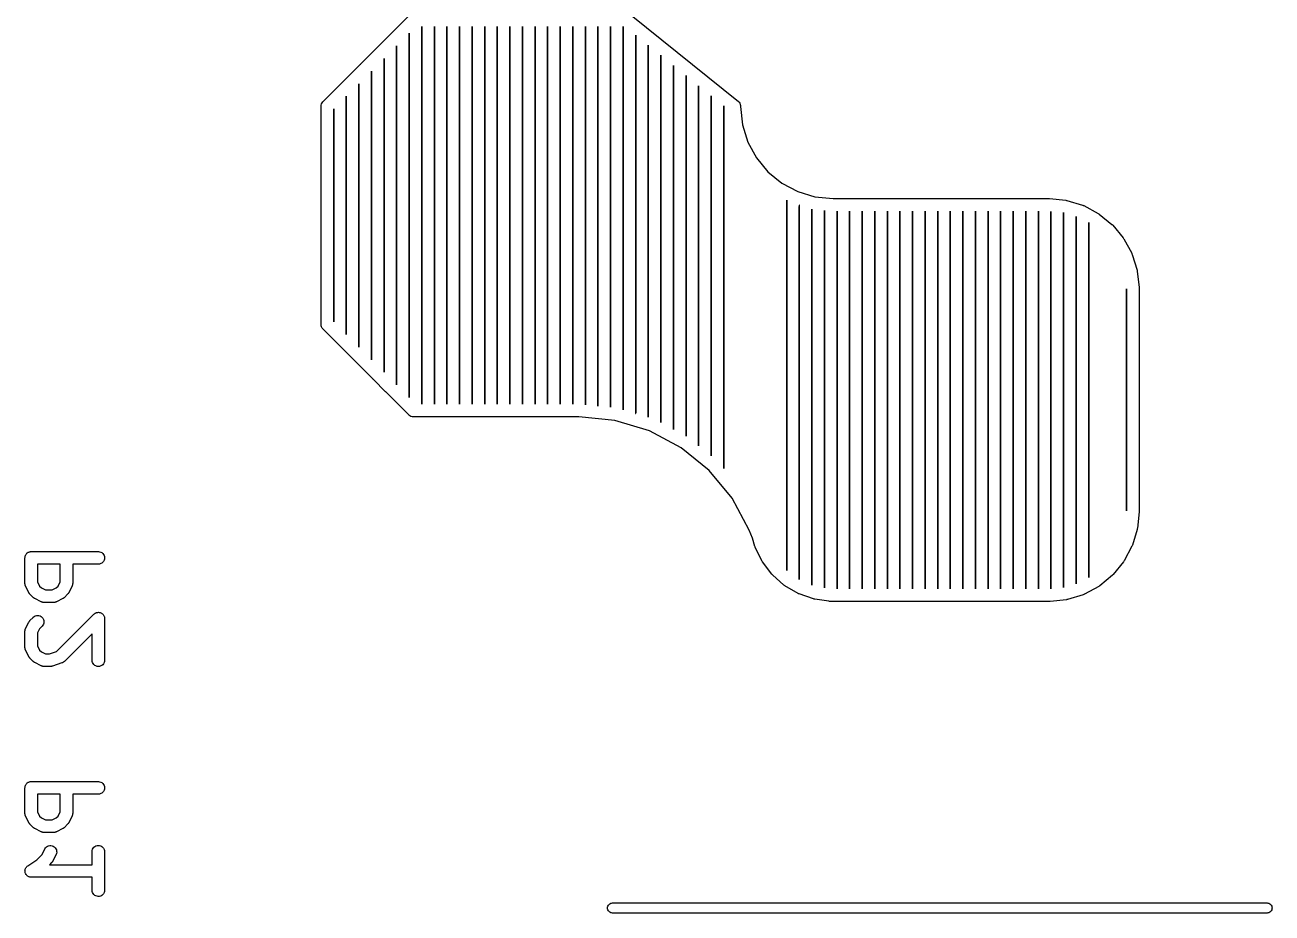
# Model space of a CAD drawing. Extents: x 3.47 to 9.57, y -5.48 to -1.47.
# Drawn here: x 4.317 to 4.902, y -3.193 to -2.777 of the extents above; entities that cross this region are included whole.
import ezdxf

# ---------------------------------------------------------------- set-up
doc = ezdxf.new("R2010")
doc.units = 0
doc.header["$MEASUREMENT"] = 0
doc.layers.add('BLACK', color=7, linetype='CONTINUOUS')

msp = doc.modelspace()

# ---------------------------------------------------------------- linework, layer by layer
at = {"layer": 'BLACK', "linetype": 'CONTINUOUS'}
for p, q in [((4.49211, -2.77734), (4.49683, -2.77262)), ((4.60127, -2.77231), (4.65157, -2.81275)), ((4.4862, -2.78324), (4.4919, -2.77754)), ((4.4919, -2.77754), (4.492, -2.77743)), ((4.492, -2.77743), (4.49211, -2.77734)), ((4.50295, -2.77756), (4.50295, -2.95472)), ((4.50295, -2.95472), (4.50295, -2.77756)), ((4.50295, -2.77756), (4.50295, -2.77756)), ((4.50886, -2.77756), (4.50886, -2.95472)), ((4.50886, -2.95472), (4.50886, -2.77756)), ((4.50886, -2.77756), (4.50886, -2.77756)), ((4.51476, -2.77756), (4.51476, -2.95472)), ((4.51476, -2.95472), (4.51476, -2.77756)), ((4.51476, -2.77756), (4.51476, -2.77756)), ((4.52067, -2.77756), (4.52067, -2.95472)), ((4.52067, -2.95472), (4.52067, -2.77756)), ((4.52067, -2.77756), (4.52067, -2.77756)), ((4.52657, -2.77756), (4.52657, -2.95472)), ((4.52657, -2.95472), (4.52657, -2.77756)), ((4.52657, -2.77756), (4.52657, -2.77756)), ((4.53248, -2.77756), (4.53248, -2.95472)), ((4.53248, -2.95472), (4.53248, -2.77756)), ((4.53248, -2.77756), (4.53248, -2.77756)), ((4.53839, -2.77756), (4.53839, -2.95472)), ((4.53839, -2.95472), (4.53839, -2.77756)), ((4.53839, -2.77756), (4.53839, -2.77756)), ((4.54429, -2.77756), (4.54429, -2.95472)), ((4.54429, -2.95472), (4.54429, -2.77756)), ((4.54429, -2.77756), (4.54429, -2.77756)), ((4.5502, -2.77756), (4.5502, -2.95472)), ((4.5502, -2.95472), (4.5502, -2.77756)), ((4.5502, -2.77756), (4.5502, -2.77756)), ((4.5561, -2.77756), (4.5561, -2.95472)), ((4.5561, -2.95472), (4.5561, -2.77756)), ((4.5561, -2.77756), (4.5561, -2.77756)), ((4.56201, -2.77756), (4.56201, -2.95472)), ((4.56201, -2.95472), (4.56201, -2.77756)), ((4.56201, -2.77756), (4.56201, -2.77756)), ((4.56791, -2.77756), (4.56791, -2.95472)), ((4.56791, -2.95472), (4.56791, -2.77756)), ((4.56791, -2.77756), (4.56791, -2.77756)), ((4.57382, -2.77756), (4.57382, -2.95472)), ((4.57382, -2.95472), (4.57382, -2.77756)), ((4.57382, -2.77756), (4.57382, -2.77756)), ((4.57972, -2.77756), (4.57972, -2.955)), ((4.57972, -2.955), (4.57972, -2.77756)), ((4.57972, -2.77756), (4.57972, -2.77756)), ((4.58563, -2.77756), (4.58563, -2.95558)), ((4.58563, -2.95558), (4.58563, -2.77756)), ((4.58563, -2.77756), (4.58563, -2.77756)), ((4.59154, -2.77756), (4.59154, -2.95616)), ((4.59154, -2.95616), (4.59154, -2.77756)), ((4.59154, -2.77756), (4.59154, -2.77756)), ((4.59744, -2.77756), (4.59744, -2.95729)), ((4.59744, -2.95729), (4.59744, -2.77756)), ((4.59744, -2.77756), (4.59744, -2.77756)), ((4.4803, -2.78915), (4.486, -2.78345)), ((4.486, -2.78345), (4.48609, -2.78334)), ((4.48609, -2.78334), (4.4862, -2.78324)), ((4.49705, -2.78075), (4.49705, -2.95093)), ((4.49705, -2.95153), (4.49705, -2.78075)), ((4.49705, -2.78075), (4.49705, -2.78075)), ((4.60335, -2.95907), (4.60335, -2.78156)), ((4.60335, -2.78156), (4.60335, -2.78156)), ((4.60335, -2.78156), (4.60335, -2.95881)), ((4.47439, -2.79505), (4.48009, -2.78935)), ((4.48009, -2.78935), (4.48019, -2.78924)), ((4.48019, -2.78924), (4.4803, -2.78915)), ((4.49114, -2.78666), (4.49114, -2.94563)), ((4.49114, -2.94563), (4.49114, -2.78666)), ((4.49114, -2.78666), (4.49114, -2.78666)), ((4.60925, -2.96085), (4.60925, -2.78631)), ((4.60925, -2.78631), (4.60925, -2.78631)), ((4.60925, -2.78631), (4.60925, -2.96077)), ((4.61517, -2.79107), (4.61516, -2.79106)), ((4.61516, -2.79106), (4.61516, -2.96335)), ((4.61516, -2.79119), (4.61517, -2.79107)), ((4.61516, -2.96335), (4.61516, -2.79119)), ((4.46849, -2.80096), (4.47419, -2.79526)), ((4.47419, -2.79526), (4.47428, -2.79515)), ((4.47428, -2.79515), (4.47439, -2.79505)), ((4.48524, -2.79256), (4.48524, -2.93972)), ((4.48524, -2.93972), (4.48524, -2.79256)), ((4.48524, -2.79256), (4.48524, -2.79256)), ((4.62106, -2.96649), (4.62106, -2.7958)), ((4.62106, -2.7958), (4.62106, -2.7958)), ((4.62106, -2.7958), (4.62106, -2.96649)), ((4.46258, -2.80686), (4.46828, -2.80116)), ((4.46828, -2.80116), (4.46837, -2.80105)), ((4.46837, -2.80105), (4.46849, -2.80096)), ((4.47933, -2.79847), (4.47933, -2.93382)), ((4.47933, -2.93382), (4.47933, -2.79847)), ((4.47933, -2.79847), (4.47933, -2.79847)), ((4.62702, -2.80059), (4.62697, -2.80055)), ((4.62697, -2.80055), (4.62697, -2.96963)), ((4.62697, -2.80104), (4.62701, -2.8006)), ((4.62697, -2.96963), (4.62697, -2.80104)), ((4.62701, -2.8006), (4.62702, -2.80059)), ((4.45668, -2.81277), (4.46238, -2.80707)), ((4.46238, -2.80707), (4.46247, -2.80696)), ((4.46247, -2.80696), (4.46258, -2.80686)), ((4.47343, -2.80437), (4.47343, -2.92731)), ((4.47343, -2.92791), (4.47343, -2.80437)), ((4.47343, -2.80437), (4.47343, -2.80437)), ((4.63287, -2.97416), (4.63287, -2.8053)), ((4.63287, -2.8053), (4.63287, -2.8053)), ((4.63287, -2.8053), (4.63287, -2.97416)), ((4.45569, -2.81496), (4.45573, -2.81464)), ((4.45571, -2.81511), (4.45569, -2.81496)), ((4.45573, -2.81464), (4.45575, -2.81438)), ((4.45575, -2.81438), (4.45592, -2.81383)), ((4.45592, -2.81383), (4.45619, -2.81331)), ((4.45619, -2.81331), (4.45656, -2.81286)), ((4.45656, -2.81286), (4.45668, -2.81277)), ((4.46752, -2.81028), (4.46752, -2.92201)), ((4.46752, -2.92201), (4.46752, -2.81028)), ((4.46752, -2.81028), (4.46752, -2.81028)), ((4.63878, -2.97898), (4.63878, -2.81005)), ((4.63878, -2.81005), (4.63878, -2.81005)), ((4.63878, -2.81005), (4.63878, -2.97849)), ((4.64469, -2.81482), (4.64469, -2.81479)), ((4.64469, -2.81479), (4.64469, -2.81479)), ((4.64469, -2.81479), (4.64469, -2.9844)), ((4.64469, -2.98486), (4.64469, -2.81482)), ((4.65157, -2.81275), (4.65188, -2.81306)), ((4.65188, -2.81306), (4.65221, -2.81354)), ((4.65221, -2.81354), (4.65244, -2.81407)), ((4.65244, -2.81407), (4.65256, -2.81464)), ((4.65256, -2.81464), (4.65256, -2.81495)), ((4.65256, -2.81495), (4.65256, -2.81495)), ((4.65256, -2.81495), (4.65256, -2.81495)), ((4.65256, -2.81495), (4.65256, -2.81514)), ((4.45571, -2.91718), (4.45571, -2.81511)), ((4.46161, -2.81618), (4.46161, -2.9161)), ((4.46161, -2.9161), (4.46161, -2.81618)), ((4.46161, -2.81618), (4.46161, -2.81618)), ((4.65256, -2.81514), (4.65346, -2.82367)), ((4.65346, -2.82367), (4.65596, -2.83174)), ((4.65596, -2.83174), (4.65997, -2.83917)), ((4.65997, -2.83917), (4.66536, -2.84568)), ((4.66536, -2.84568), (4.67191, -2.85102)), ((4.67191, -2.85102), (4.67937, -2.85499)), ((4.67937, -2.85499), (4.68746, -2.85743)), ((4.67421, -3.03274), (4.67421, -2.85893)), ((4.67421, -2.85893), (4.67421, -2.85893)), ((4.67421, -2.85893), (4.67421, -3.03274)), ((4.68023, -2.86141), (4.68012, -2.86138)), ((4.68012, -2.86138), (4.68012, -3.03694)), ((4.68012, -2.86206), (4.68016, -2.86163)), ((4.68016, -2.86163), (4.68023, -2.86141)), ((4.68746, -2.85743), (4.69601, -2.85827)), ((4.69601, -2.85827), (4.79739, -2.85827)), ((4.79739, -2.85827), (4.79753, -2.85828)), ((4.79753, -2.85828), (4.79753, -2.85828)), ((4.79753, -2.85828), (4.80518, -2.85903)), ((4.80518, -2.85903), (4.80518, -2.85903)), ((4.80518, -2.85903), (4.80518, -2.85903)), ((4.80518, -2.85903), (4.80522, -2.85904)), ((4.80522, -2.85904), (4.80548, -2.85909)), ((4.80548, -2.85909), (4.80574, -2.85914)), ((4.80574, -2.85914), (4.8131, -2.86136)), ((4.8131, -2.86136), (4.8131, -2.86136)), ((4.8131, -2.86136), (4.8131, -2.86136)), ((4.8131, -2.86136), (4.81314, -2.86138)), ((4.81314, -2.86138), (4.81339, -2.86148)), ((4.81339, -2.86148), (4.81363, -2.86158)), ((4.81363, -2.86158), (4.82042, -2.86519)), ((4.68012, -3.03694), (4.68012, -2.86206)), ((4.68602, -2.86317), (4.68602, -2.86316)), ((4.68602, -2.86316), (4.68602, -3.03951)), ((4.68602, -3.03951), (4.68602, -2.86317)), ((4.69193, -3.04085), (4.69193, -2.8638)), ((4.69193, -2.8638), (4.69193, -2.8638)), ((4.69193, -2.8638), (4.69193, -3.04085)), ((4.69783, -2.86417), (4.69783, -3.04134)), ((4.69783, -3.04134), (4.69783, -2.86417)), ((4.69783, -2.86417), (4.69783, -2.86417)), ((4.70374, -2.86417), (4.70374, -3.04134)), ((4.70374, -3.04134), (4.70374, -2.86417)), ((4.70374, -2.86417), (4.70374, -2.86417)), ((4.70965, -2.86417), (4.70965, -3.04134)), ((4.70965, -3.04134), (4.70965, -2.86417)), ((4.70965, -2.86417), (4.70965, -2.86417)), ((4.71555, -2.86417), (4.71555, -3.04134)), ((4.71555, -3.04134), (4.71555, -2.86417)), ((4.71555, -2.86417), (4.71555, -2.86417)), ((4.72146, -2.86417), (4.72146, -3.04134)), ((4.72146, -3.04134), (4.72146, -2.86417)), ((4.72146, -2.86417), (4.72146, -2.86417)), ((4.72736, -2.86417), (4.72736, -3.04134)), ((4.72736, -3.04134), (4.72736, -2.86417)), ((4.72736, -2.86417), (4.72736, -2.86417)), ((4.73327, -2.86417), (4.73327, -3.04134)), ((4.73327, -3.04134), (4.73327, -2.86417)), ((4.73327, -2.86417), (4.73327, -2.86417)), ((4.73917, -2.86417), (4.73917, -3.04134)), ((4.73917, -3.04134), (4.73917, -2.86417)), ((4.73917, -2.86417), (4.73917, -2.86417)), ((4.74508, -2.86417), (4.74508, -3.04134)), ((4.74508, -3.04134), (4.74508, -2.86417)), ((4.74508, -2.86417), (4.74508, -2.86417)), ((4.75098, -2.86417), (4.75098, -3.04134)), ((4.75098, -3.04134), (4.75098, -2.86417)), ((4.75098, -2.86417), (4.75098, -2.86417)), ((4.75689, -2.86417), (4.75689, -3.04134)), ((4.75689, -3.04134), (4.75689, -2.86417)), ((4.75689, -2.86417), (4.75689, -2.86417)), ((4.7628, -2.86417), (4.7628, -3.04134)), ((4.7628, -3.04134), (4.7628, -2.86417)), ((4.7628, -2.86417), (4.7628, -2.86417)), ((4.7687, -2.86417), (4.7687, -3.04134)), ((4.7687, -3.04134), (4.7687, -2.86417)), ((4.7687, -2.86417), (4.7687, -2.86417)), ((4.77461, -2.86417), (4.77461, -3.04134)), ((4.77461, -3.04134), (4.77461, -2.86417)), ((4.77461, -2.86417), (4.77461, -2.86417)), ((4.78051, -2.86417), (4.78051, -3.04134)), ((4.78051, -3.04134), (4.78051, -2.86417)), ((4.78051, -2.86417), (4.78051, -2.86417)), ((4.78642, -2.86417), (4.78642, -3.04134)), ((4.78642, -3.04134), (4.78642, -2.86417)), ((4.78642, -2.86417), (4.78642, -2.86417)), ((4.79232, -2.86417), (4.79232, -3.04134)), ((4.79232, -3.04134), (4.79232, -2.86417)), ((4.79232, -2.86417), (4.79232, -2.86417)), ((4.79823, -3.04125), (4.79823, -2.86428)), ((4.79823, -2.86428), (4.79823, -2.86428)), ((4.79823, -2.86428), (4.79823, -3.04125)), ((4.80413, -3.04063), (4.80413, -2.86486)), ((4.80413, -2.86486), (4.80413, -2.86486)), ((4.80413, -2.86486), (4.80413, -3.04063)), ((4.81004, -3.03889), (4.81004, -2.86661)), ((4.81004, -2.86661), (4.81004, -2.86661)), ((4.81004, -2.86661), (4.81004, -3.03889)), ((4.82042, -2.86519), (4.82042, -2.86519)), ((4.82042, -2.86519), (4.82045, -2.86521)), ((4.82045, -2.86521), (4.82067, -2.86536)), ((4.82067, -2.86536), (4.8209, -2.86551)), ((4.8209, -2.86551), (4.82685, -2.87037)), ((4.81599, -2.86952), (4.81594, -2.8695)), ((4.81594, -2.8695), (4.81594, -3.036)), ((4.81594, -2.86993), (4.81599, -2.86952)), ((4.81594, -3.03558), (4.81594, -2.86993)), ((4.82685, -2.87037), (4.82688, -2.87039)), ((4.82688, -2.87039), (4.82707, -2.87058)), ((4.82707, -2.87058), (4.82726, -2.87077)), ((4.82726, -2.87077), (4.83216, -2.87669)), ((4.83216, -2.87669), (4.83216, -2.87669)), ((4.83216, -2.87669), (4.83216, -2.87669)), ((4.83216, -2.87669), (4.83218, -2.87672)), ((4.83218, -2.87672), (4.83233, -2.87695)), ((4.83233, -2.87695), (4.83248, -2.87717)), ((4.83248, -2.87717), (4.83614, -2.88393)), ((4.83614, -2.88393), (4.83615, -2.88397)), ((4.83615, -2.88397), (4.83625, -2.88421)), ((4.83625, -2.88421), (4.83636, -2.88446)), ((4.83636, -2.88446), (4.83863, -2.8918)), ((4.83863, -2.8918), (4.83864, -2.89184)), ((4.83864, -2.89184), (4.83869, -2.8921)), ((4.83869, -2.8921), (4.83875, -2.89237)), ((4.83875, -2.89237), (4.83955, -2.90001)), ((4.83366, -3.00478), (4.83366, -2.9006)), ((4.83366, -2.9006), (4.83366, -3.00478)), ((4.83955, -2.90001), (4.83955, -2.90005)), ((4.83955, -2.90005), (4.83955, -2.90018)), ((4.83955, -2.90018), (4.83957, -2.90031)), ((4.83957, -2.90031), (4.83957, -2.90044)), ((4.83957, -2.90044), (4.83957, -2.90045)), ((4.83957, -2.90045), (4.83957, -3.00507)), ((4.45569, -2.91732), (4.45571, -2.91718)), ((4.45575, -2.9179), (4.45569, -2.91732)), ((4.45592, -2.91846), (4.45575, -2.9179)), ((4.45604, -2.91868), (4.45592, -2.91846)), ((4.45619, -2.91897), (4.45604, -2.91868)), ((4.45656, -2.91942), (4.45619, -2.91897)), ((4.45668, -2.91951), (4.45656, -2.91942)), ((4.46238, -2.92521), (4.45668, -2.91951)), ((4.46247, -2.92533), (4.46238, -2.92521)), ((4.46258, -2.92542), (4.46247, -2.92533)), ((4.47419, -2.93702), (4.46258, -2.92542)), ((4.47338, -2.92774), (4.47335, -2.92784)), ((4.47335, -2.92784), (4.47343, -2.92791)), ((4.47343, -2.92731), (4.47338, -2.92774)), ((4.47428, -2.93714), (4.47419, -2.93702)), ((4.47439, -2.93723), (4.47428, -2.93714)), ((4.48009, -2.94293), (4.47439, -2.93723)), ((4.48019, -2.94304), (4.48009, -2.94293)), ((4.4803, -2.94314), (4.48019, -2.94304)), ((4.486, -2.94884), (4.4803, -2.94314)), ((4.48609, -2.94895), (4.486, -2.94884)), ((4.4862, -2.94904), (4.48609, -2.94895)), ((4.49683, -2.95966), (4.4862, -2.94904)), ((4.497, -2.95137), (4.49698, -2.95146)), ((4.49698, -2.95146), (4.49705, -2.95153)), ((4.49705, -2.95093), (4.497, -2.95137)), ((4.49692, -2.95978), (4.49683, -2.95966)), ((4.49703, -2.95987), (4.49692, -2.95978)), ((4.49737, -2.96014), (4.49703, -2.95987)), ((4.49788, -2.96042), (4.49737, -2.96014)), ((4.49844, -2.96059), (4.49788, -2.96042)), ((4.49887, -2.96063), (4.49844, -2.96059)), ((4.49902, -2.96064), (4.49887, -2.96063)), ((4.49887, -2.96063), (4.49887, -2.96063)), ((4.49916, -2.96063), (4.49902, -2.96064)), ((4.57663, -2.96063), (4.49916, -2.96063)), ((4.59359, -2.96229), (4.57663, -2.96063)), ((4.60335, -2.95881), (4.60332, -2.95906)), ((4.60332, -2.95906), (4.60335, -2.95907)), ((4.60925, -2.96077), (4.60924, -2.96085)), ((4.60924, -2.96085), (4.60925, -2.96085)), ((4.60977, -2.96718), (4.59359, -2.96229)), ((4.6247, -2.97511), (4.60977, -2.96718)), ((4.63779, -2.9858), (4.6247, -2.97511)), ((4.63878, -2.97849), (4.63874, -2.97893)), ((4.63874, -2.97893), (4.63873, -2.97894)), ((4.63873, -2.97894), (4.63878, -2.97898)), ((4.64469, -2.9844), (4.64464, -2.98481)), ((4.64857, -2.99882), (4.63779, -2.9858)), ((4.64464, -2.98481), (4.64469, -2.98486)), ((4.65666, -3.01378), (4.64857, -2.99882)), ((4.83366, -3.00478), (4.83366, -3.00478)), ((4.83955, -3.00521), (4.8388, -3.01286)), ((4.83957, -3.00507), (4.83955, -3.00521)), ((4.83955, -3.00521), (4.83955, -3.00521)), ((4.65815, -3.01759), (4.65666, -3.01378)), ((4.83869, -3.01342), (4.83647, -3.02078)), ((4.83874, -3.01316), (4.83869, -3.01342)), ((4.8388, -3.0129), (4.83874, -3.01316)), ((4.8388, -3.01286), (4.8388, -3.01286)), ((4.8388, -3.01286), (4.8388, -3.01286)), ((4.8388, -3.01286), (4.8388, -3.0129)), ((4.65932, -3.02136), (4.65815, -3.01759)), ((4.31688, -3.02588), (4.31696, -3.02561)), ((4.31696, -3.0256), (4.31697, -3.02559)), ((4.31696, -3.02561), (4.31696, -3.0256)), ((4.31697, -3.02559), (4.3171, -3.02535)), ((4.3171, -3.02535), (4.31723, -3.0251)), ((4.31723, -3.0251), (4.31724, -3.02509)), ((4.31724, -3.02508), (4.31742, -3.02487)), ((4.31724, -3.02509), (4.31724, -3.02508)), ((4.31742, -3.02487), (4.3176, -3.02466)), ((4.3176, -3.02466), (4.31761, -3.02465)), ((4.31761, -3.02465), (4.31762, -3.02464)), ((4.31762, -3.02464), (4.31783, -3.02447)), ((4.31783, -3.02447), (4.31805, -3.02429)), ((4.31805, -3.02429), (4.31806, -3.02429)), ((4.31806, -3.02428), (4.31831, -3.02415)), ((4.31806, -3.02429), (4.31806, -3.02428)), ((4.31831, -3.02415), (4.31856, -3.02402)), ((4.31856, -3.02402), (4.31857, -3.02402)), ((4.31857, -3.02402), (4.31858, -3.02402)), ((4.31858, -3.02402), (4.31884, -3.02394)), ((4.31884, -3.02394), (4.31911, -3.02386)), ((4.31911, -3.02386), (4.31912, -3.02386)), ((4.31912, -3.02386), (4.31913, -3.02385)), ((4.31913, -3.02385), (4.3194, -3.02383)), ((4.3194, -3.02383), (4.31968, -3.0238)), ((4.31968, -3.0238), (4.35118, -3.0238)), ((4.35118, -3.0238), (4.35122, -3.0238)), ((4.35122, -3.0238), (4.35179, -3.02386)), ((4.35179, -3.02386), (4.35234, -3.02404)), ((4.35234, -3.02404), (4.35285, -3.02432)), ((4.35285, -3.02432), (4.35329, -3.02469)), ((4.35329, -3.02469), (4.35365, -3.02514)), ((4.35365, -3.02514), (4.35392, -3.02565)), ((4.35392, -3.02565), (4.35408, -3.0262)), ((4.6594, -3.02155), (4.65932, -3.02136)), ((4.65947, -3.02174), (4.6594, -3.02155)), ((4.65948, -3.02178), (4.65947, -3.02174)), ((4.66261, -3.02819), (4.65948, -3.02178)), ((4.83625, -3.02131), (4.83264, -3.02809)), ((4.83635, -3.02106), (4.83625, -3.02131)), ((4.83646, -3.02082), (4.83635, -3.02106)), ((4.83647, -3.02078), (4.83646, -3.02082)), ((4.83647, -3.02078), (4.83647, -3.02078)), ((4.83647, -3.02078), (4.83647, -3.02078)), ((4.31673, -3.02671), (4.31676, -3.02643)), ((4.31673, -3.02673), (4.31673, -3.02671)), ((4.31673, -3.02675), (4.31673, -3.02673)), ((4.31673, -3.02673), (4.31673, -3.02673)), ((4.31673, -3.02673), (4.31673, -3.02673)), ((4.31673, -3.03875), (4.31673, -3.02675)), ((4.31676, -3.02643), (4.31679, -3.02616)), ((4.31679, -3.02614), (4.31688, -3.02588)), ((4.31679, -3.02615), (4.31679, -3.02614)), ((4.31679, -3.02616), (4.31679, -3.02615)), ((4.32263, -3.02971), (4.32263, -3.03805)), ((4.33323, -3.02971), (4.32263, -3.02971)), ((4.33323, -3.03805), (4.33323, -3.02971)), ((4.35118, -3.02971), (4.33913, -3.02971)), ((4.33913, -3.02971), (4.33913, -3.03875)), ((4.35175, -3.02965), (4.35118, -3.02971)), ((4.3523, -3.02948), (4.35175, -3.02965)), ((4.35281, -3.02921), (4.3523, -3.02948)), ((4.35326, -3.02885), (4.35281, -3.02921)), ((4.35363, -3.0284), (4.35326, -3.02885)), ((4.3539, -3.0279), (4.35363, -3.0284)), ((4.35407, -3.02735), (4.3539, -3.0279)), ((4.35413, -3.02677), (4.35407, -3.02735)), ((4.35408, -3.0262), (4.35413, -3.02677)), ((4.66275, -3.02841), (4.66261, -3.02819)), ((4.66289, -3.02864), (4.66275, -3.02841)), ((4.66291, -3.02868), (4.66289, -3.02864)), ((4.66722, -3.03435), (4.66291, -3.02868)), ((4.66291, -3.02868), (4.66291, -3.02868)), ((4.66291, -3.02868), (4.66291, -3.02868)), ((4.83232, -3.02857), (4.82747, -3.03453)), ((4.83247, -3.02835), (4.83232, -3.02857)), ((4.83262, -3.02813), (4.83247, -3.02835)), ((4.83264, -3.02809), (4.83262, -3.02813)), ((4.83264, -3.02809), (4.83264, -3.02809)), ((4.83264, -3.02809), (4.83264, -3.02809)), ((4.6674, -3.03455), (4.66722, -3.03435)), ((4.66758, -3.03475), (4.6674, -3.03455)), ((4.66761, -3.03478), (4.66758, -3.03475)), ((4.67294, -3.03951), (4.66761, -3.03478)), ((4.66761, -3.03478), (4.66761, -3.03478)), ((4.66761, -3.03478), (4.66761, -3.03478)), ((4.81598, -3.03597), (4.81594, -3.03558)), ((4.81594, -3.036), (4.81598, -3.03597)), ((4.82706, -3.03494), (4.82114, -3.03984)), ((4.82725, -3.03475), (4.82706, -3.03494)), ((4.82744, -3.03456), (4.82725, -3.03475)), ((4.82747, -3.03453), (4.82744, -3.03456)), ((4.31674, -3.03884), (4.31673, -3.03875)), ((4.31673, -3.03892), (4.31674, -3.03884)), ((4.31677, -3.03912), (4.31673, -3.03892)), ((4.31678, -3.03932), (4.31677, -3.03912)), ((4.31681, -3.03941), (4.31678, -3.03932)), ((4.31682, -3.03949), (4.31681, -3.03941)), ((4.31689, -3.03968), (4.31682, -3.03949)), ((4.31695, -3.03988), (4.31689, -3.03968)), ((4.31699, -3.03995), (4.31695, -3.03988)), ((4.31702, -3.04003), (4.31699, -3.03995)), ((4.31704, -3.04007), (4.31702, -3.04003)), ((4.31854, -3.04307), (4.31704, -3.04007)), ((4.31863, -3.04321), (4.31854, -3.04307)), ((4.3187, -3.04336), (4.31863, -3.04321)), ((4.32263, -3.03805), (4.32361, -3.04)), ((4.32361, -3.04), (4.32443, -3.04082)), ((4.32443, -3.04082), (4.32638, -3.0418)), ((4.32638, -3.0418), (4.32948, -3.0418)), ((4.32948, -3.0418), (4.33143, -3.04082)), ((4.33143, -3.04082), (4.33225, -3.04)), ((4.33225, -3.04), (4.33323, -3.03805)), ((4.33721, -3.04325), (4.33713, -3.04339)), ((4.3373, -3.04311), (4.33721, -3.04325)), ((4.33732, -3.04307), (4.3373, -3.04311)), ((4.33882, -3.04007), (4.33732, -3.04307)), ((4.33885, -3.03999), (4.33882, -3.04007)), ((4.33889, -3.03991), (4.33885, -3.03999)), ((4.33895, -3.03972), (4.33889, -3.03991)), ((4.33903, -3.03953), (4.33895, -3.03972)), ((4.33904, -3.03945), (4.33903, -3.03953)), ((4.33907, -3.03937), (4.33904, -3.03945)), ((4.33909, -3.03916), (4.33907, -3.03937)), ((4.33912, -3.03897), (4.33909, -3.03916)), ((4.33913, -3.03879), (4.33912, -3.03888)), ((4.33912, -3.03888), (4.33912, -3.03897)), ((4.33913, -3.03875), (4.33913, -3.03879)), ((4.67316, -3.03967), (4.67294, -3.03951)), ((4.67337, -3.03983), (4.67316, -3.03967)), ((4.67341, -3.03985), (4.67337, -3.03983)), ((4.67956, -3.04346), (4.67341, -3.03985)), ((4.67341, -3.03985), (4.67341, -3.03985)), ((4.67341, -3.03985), (4.67341, -3.03985)), ((4.82066, -3.04016), (4.81391, -3.04381)), ((4.82089, -3.04001), (4.82066, -3.04016)), ((4.82111, -3.03986), (4.82089, -3.04001)), ((4.82114, -3.03984), (4.82111, -3.03986)), ((4.82114, -3.03984), (4.82114, -3.03984)), ((4.82114, -3.03984), (4.82114, -3.03984)), ((4.31878, -3.04346), (4.3187, -3.04336)), ((4.31885, -3.04356), (4.31878, -3.04346)), ((4.31896, -3.04368), (4.31885, -3.04356)), ((4.31906, -3.04381), (4.31896, -3.04368)), ((4.31909, -3.04384), (4.31906, -3.04381)), ((4.32059, -3.04534), (4.31909, -3.04384)), ((4.32072, -3.04544), (4.32059, -3.04534)), ((4.32084, -3.04556), (4.32072, -3.04544)), ((4.32094, -3.04563), (4.32084, -3.04556)), ((4.32104, -3.0457), (4.32094, -3.04563)), ((4.32118, -3.04578), (4.32104, -3.0457)), ((4.32132, -3.04587), (4.32118, -3.04578)), ((4.32136, -3.04589), (4.32132, -3.04587)), ((4.32436, -3.04739), (4.32136, -3.04589)), ((4.32444, -3.04742), (4.32436, -3.04739)), ((4.32452, -3.04746), (4.32444, -3.04742)), ((4.32471, -3.04753), (4.32452, -3.04746)), ((4.3249, -3.0476), (4.32471, -3.04753)), ((4.32498, -3.04761), (4.3249, -3.0476)), ((4.32507, -3.04764), (4.32498, -3.04761)), ((4.32527, -3.04766), (4.32507, -3.04764)), ((4.32547, -3.0477), (4.32527, -3.04766)), ((4.32555, -3.04769), (4.32547, -3.0477)), ((4.32564, -3.0477), (4.32555, -3.04769)), ((4.32568, -3.0477), (4.32564, -3.0477)), ((4.33018, -3.0477), (4.32568, -3.0477)), ((4.33027, -3.04769), (4.33018, -3.0477)), ((4.33035, -3.0477), (4.33027, -3.04769)), ((4.33055, -3.04767), (4.33035, -3.0477)), ((4.33075, -3.04765), (4.33055, -3.04767)), ((4.33084, -3.04762), (4.33075, -3.04765)), ((4.33092, -3.04761), (4.33084, -3.04762)), ((4.33111, -3.04754), (4.33092, -3.04761)), ((4.33131, -3.04748), (4.33111, -3.04754)), ((4.33138, -3.04744), (4.33131, -3.04748)), ((4.33146, -3.04741), (4.33138, -3.04744)), ((4.3315, -3.04739), (4.33146, -3.04741)), ((4.3345, -3.04589), (4.3315, -3.04739)), ((4.33464, -3.0458), (4.3345, -3.04589)), ((4.33479, -3.04573), (4.33464, -3.0458)), ((4.33488, -3.04565), (4.33479, -3.04573)), ((4.33499, -3.04559), (4.33488, -3.04565)), ((4.33511, -3.04547), (4.33499, -3.04559)), ((4.33524, -3.04537), (4.33511, -3.04547)), ((4.33527, -3.04534), (4.33524, -3.04537)), ((4.33677, -3.04384), (4.33527, -3.04534)), ((4.33687, -3.04371), (4.33677, -3.04384)), ((4.33699, -3.04359), (4.33687, -3.04371)), ((4.33706, -3.04349), (4.33699, -3.04359)), ((4.33713, -3.04339), (4.33706, -3.04349)), ((4.6798, -3.04357), (4.67956, -3.04346)), ((4.68004, -3.04368), (4.6798, -3.04357)), ((4.68008, -3.0437), (4.68004, -3.04368)), ((4.68681, -3.04604), (4.68008, -3.0437)), ((4.68707, -3.0461), (4.68681, -3.04604)), ((4.68733, -3.04617), (4.68707, -3.0461)), ((4.68737, -3.04618), (4.68733, -3.04617)), ((4.69399, -3.04711), (4.68737, -3.04618)), ((4.6943, -3.0472), (4.69399, -3.04711)), ((4.69474, -3.04724), (4.6943, -3.0472)), ((4.79739, -3.04724), (4.69474, -3.04724)), ((4.79753, -3.04724), (4.79739, -3.04724)), ((4.79739, -3.04724), (4.79739, -3.04724)), ((4.79766, -3.04723), (4.79753, -3.04724)), ((4.79779, -3.04723), (4.79766, -3.04723)), ((4.79783, -3.04723), (4.79779, -3.04723)), ((4.80547, -3.04642), (4.79783, -3.04723)), ((4.80573, -3.04637), (4.80547, -3.04642)), ((4.80599, -3.04632), (4.80573, -3.04637)), ((4.80603, -3.04631), (4.80599, -3.04632)), ((4.81337, -3.04404), (4.80603, -3.04631)), ((4.80603, -3.04631), (4.80603, -3.04631)), ((4.81362, -3.04393), (4.81337, -3.04404)), ((4.81387, -3.04383), (4.81362, -3.04393)), ((4.81391, -3.04381), (4.81387, -3.04383)), ((4.31909, -3.05616), (4.32059, -3.05466)), ((4.32059, -3.05466), (4.32062, -3.05463)), ((4.32062, -3.05463), (4.32107, -3.05427)), ((4.32107, -3.05427), (4.32158, -3.05401)), ((4.32158, -3.05401), (4.32214, -3.05385)), ((4.32214, -3.05385), (4.32271, -3.0538)), ((4.32271, -3.0538), (4.32328, -3.05386)), ((4.32328, -3.05386), (4.32383, -3.05403)), ((4.32383, -3.05403), (4.32434, -3.05431)), ((4.32434, -3.05431), (4.32478, -3.05468)), ((4.32478, -3.05468), (4.32515, -3.05512)), ((4.33158, -3.07067), (4.34909, -3.05316)), ((4.34909, -3.05316), (4.34911, -3.05314)), ((4.34911, -3.05314), (4.34912, -3.05313)), ((4.34911, -3.05314), (4.34911, -3.05314)), ((4.34911, -3.05314), (4.34911, -3.05314)), ((4.34912, -3.05313), (4.34935, -3.05295)), ((4.34935, -3.05295), (4.34956, -3.05278)), ((4.34956, -3.05278), (4.34957, -3.05278)), ((4.34957, -3.05277), (4.34982, -3.05264)), ((4.34957, -3.05278), (4.34957, -3.05277)), ((4.34982, -3.05264), (4.35007, -3.05251)), ((4.35007, -3.05251), (4.35008, -3.05251)), ((4.35008, -3.05251), (4.35036, -3.05243)), ((4.35008, -3.05251), (4.35008, -3.05251)), ((4.35036, -3.05243), (4.35062, -3.05235)), ((4.35062, -3.05235), (4.35063, -3.05235)), ((4.35063, -3.05235), (4.35092, -3.05232)), ((4.35063, -3.05235), (4.35063, -3.05235)), ((4.35092, -3.05232), (4.3512, -3.0523)), ((4.3512, -3.0523), (4.35121, -3.0523)), ((4.3512, -3.0523), (4.3512, -3.0523)), ((4.35121, -3.0523), (4.35149, -3.05233)), ((4.35149, -3.05233), (4.35177, -3.05236)), ((4.35177, -3.05236), (4.35178, -3.05236)), ((4.35178, -3.05236), (4.35178, -3.05236)), ((4.35178, -3.05236), (4.35205, -3.05244)), ((4.35205, -3.05244), (4.35232, -3.05253)), ((4.35232, -3.05253), (4.35233, -3.05253)), ((4.35233, -3.05253), (4.35233, -3.05253)), ((4.35233, -3.05253), (4.35258, -3.05267)), ((4.35258, -3.05267), (4.35283, -3.0528)), ((4.35283, -3.0528), (4.35283, -3.0528)), ((4.35283, -3.0528), (4.35284, -3.05281)), ((4.35284, -3.05281), (4.35305, -3.05299)), ((4.35305, -3.05299), (4.35327, -3.05317)), ((4.35327, -3.05317), (4.35328, -3.05317)), ((4.35328, -3.05317), (4.35328, -3.05318)), ((4.35328, -3.05318), (4.35346, -3.0534)), ((4.35346, -3.0534), (4.35364, -3.05362)), ((4.35364, -3.05362), (4.35364, -3.05362)), ((4.35364, -3.05362), (4.35364, -3.05362)), ((4.35364, -3.05362), (4.35378, -3.05388)), ((4.35378, -3.05388), (4.35391, -3.05412)), ((4.35391, -3.05412), (4.35391, -3.05413)), ((4.35391, -3.05413), (4.35391, -3.05413)), ((4.35391, -3.05413), (4.35399, -3.05441)), ((4.35399, -3.05441), (4.35407, -3.05468)), ((4.35407, -3.05468), (4.35407, -3.05468)), ((4.35407, -3.05468), (4.35408, -3.05469)), ((4.35408, -3.05469), (4.3541, -3.05497)), ((4.3541, -3.05497), (4.35413, -3.05525)), ((4.31674, -3.06103), (4.31677, -3.06083)), ((4.31677, -3.06083), (4.31679, -3.06063)), ((4.31679, -3.06063), (4.31682, -3.06055)), ((4.31682, -3.06055), (4.31683, -3.06047)), ((4.31683, -3.06047), (4.31691, -3.06028)), ((4.31691, -3.06028), (4.31697, -3.06009)), ((4.31697, -3.06009), (4.31701, -3.06001)), ((4.31701, -3.06001), (4.31704, -3.05993)), ((4.31704, -3.05993), (4.31854, -3.05693)), ((4.31854, -3.05693), (4.31856, -3.05689)), ((4.31856, -3.05689), (4.31865, -3.05675)), ((4.31865, -3.05675), (4.31873, -3.05661)), ((4.31873, -3.05661), (4.31881, -3.05651)), ((4.31881, -3.05651), (4.31887, -3.05641)), ((4.31887, -3.05641), (4.31899, -3.05629)), ((4.31899, -3.05629), (4.31909, -3.05616)), ((4.32361, -3.06), (4.32263, -3.06195)), ((4.32477, -3.05884), (4.32361, -3.06)), ((4.32513, -3.05839), (4.32477, -3.05884)), ((4.32541, -3.05788), (4.32513, -3.05839)), ((4.32515, -3.05512), (4.32541, -3.05563)), ((4.32541, -3.05563), (4.32558, -3.05619)), ((4.32558, -3.05733), (4.32541, -3.05788)), ((4.32558, -3.05619), (4.32563, -3.05676)), ((4.32563, -3.05676), (4.32558, -3.05733)), ((4.35413, -3.05525), (4.35413, -3.07475)), ((4.31673, -3.06121), (4.31674, -3.06112)), ((4.31673, -3.06125), (4.31673, -3.06121)), ((4.31673, -3.06875), (4.31673, -3.06125)), ((4.31674, -3.06112), (4.31674, -3.06103)), ((4.32263, -3.06195), (4.32263, -3.06805)), ((4.34822, -3.06238), (4.33527, -3.07533)), ((4.34822, -3.07475), (4.34822, -3.06238)), ((4.31674, -3.06883), (4.31673, -3.06875)), ((4.31673, -3.06892), (4.31674, -3.06883)), ((4.31677, -3.06912), (4.31673, -3.06892)), ((4.31678, -3.06932), (4.31677, -3.06912)), ((4.31681, -3.0694), (4.31678, -3.06932)), ((4.31682, -3.06949), (4.31681, -3.0694)), ((4.31689, -3.06968), (4.31682, -3.06949)), ((4.31695, -3.06987), (4.31689, -3.06968)), ((4.31699, -3.06995), (4.31695, -3.06987)), ((4.31702, -3.07003), (4.31699, -3.06995)), ((4.31704, -3.07007), (4.31702, -3.07003)), ((4.31854, -3.07307), (4.31704, -3.07007)), ((4.32263, -3.06805), (4.32361, -3.07)), ((4.32361, -3.07), (4.32443, -3.07082)), ((4.32443, -3.07082), (4.32638, -3.07179)), ((4.32638, -3.07179), (4.3282, -3.07179)), ((4.3282, -3.07179), (4.33158, -3.07067)), ((4.31863, -3.07321), (4.31854, -3.07307)), ((4.3187, -3.07336), (4.31863, -3.07321)), ((4.31878, -3.07345), (4.3187, -3.07336)), ((4.31885, -3.07356), (4.31878, -3.07345)), ((4.31896, -3.07368), (4.31885, -3.07356)), ((4.31906, -3.07381), (4.31896, -3.07368)), ((4.31909, -3.07384), (4.31906, -3.07381)), ((4.32059, -3.07533), (4.31909, -3.07384)), ((4.32072, -3.07544), (4.32059, -3.07533)), ((4.32084, -3.07556), (4.32072, -3.07544)), ((4.32094, -3.07562), (4.32084, -3.07556)), ((4.32104, -3.0757), (4.32094, -3.07562)), ((4.32118, -3.07578), (4.32104, -3.0757)), ((4.32132, -3.07587), (4.32118, -3.07578)), ((4.32136, -3.07589), (4.32132, -3.07587)), ((4.32436, -3.07739), (4.32136, -3.07589)), ((4.32444, -3.07742), (4.32436, -3.07739)), ((4.32452, -3.07746), (4.32444, -3.07742)), ((4.32471, -3.07752), (4.32452, -3.07746)), ((4.3249, -3.07759), (4.32471, -3.07752)), ((4.32498, -3.07761), (4.3249, -3.07759)), ((4.32507, -3.07764), (4.32498, -3.07761)), ((4.32527, -3.07766), (4.32507, -3.07764)), ((4.32547, -3.07769), (4.32527, -3.07766)), ((4.32555, -3.07769), (4.32547, -3.07769)), ((4.32564, -3.0777), (4.32555, -3.07769)), ((4.32568, -3.0777), (4.32564, -3.0777)), ((4.32868, -3.0777), (4.32568, -3.0777)), ((4.32885, -3.07768), (4.32868, -3.0777)), ((4.32901, -3.07768), (4.32885, -3.07768)), ((4.32913, -3.07766), (4.32901, -3.07768)), ((4.32925, -3.07764), (4.32913, -3.07766)), ((4.32941, -3.0776), (4.32925, -3.07764)), ((4.32957, -3.07756), (4.32941, -3.0776)), ((4.32961, -3.07755), (4.32957, -3.07756)), ((4.33411, -3.07605), (4.32961, -3.07755)), ((4.33419, -3.07601), (4.33411, -3.07605)), ((4.33428, -3.07599), (4.33419, -3.07601)), ((4.33446, -3.0759), (4.33428, -3.07599)), ((4.33464, -3.07581), (4.33446, -3.0759)), ((4.33471, -3.07576), (4.33464, -3.07581)), ((4.33479, -3.07572), (4.33471, -3.07576)), ((4.33495, -3.0756), (4.33479, -3.07572)), ((4.33511, -3.07548), (4.33495, -3.0756)), ((4.33517, -3.07542), (4.33511, -3.07548)), ((4.33524, -3.07536), (4.33517, -3.07542)), ((4.33527, -3.07533), (4.33524, -3.07536)), ((4.34828, -3.07532), (4.34822, -3.07475)), ((4.34845, -3.07587), (4.34828, -3.07532)), ((4.34872, -3.07638), (4.34845, -3.07587)), ((4.34908, -3.07683), (4.34872, -3.07638)), ((4.34953, -3.07719), (4.34908, -3.07683)), ((4.35003, -3.07747), (4.34953, -3.07719)), ((4.35058, -3.07764), (4.35003, -3.07747)), ((4.35116, -3.0777), (4.35058, -3.07764)), ((4.35173, -3.07765), (4.35116, -3.0777)), ((4.35228, -3.07748), (4.35173, -3.07765)), ((4.35279, -3.07722), (4.35228, -3.07748)), ((4.35324, -3.07686), (4.35279, -3.07722)), ((4.35361, -3.07642), (4.35324, -3.07686)), ((4.35389, -3.07591), (4.35361, -3.07642)), ((4.35407, -3.07536), (4.35389, -3.07591)), ((4.35413, -3.07479), (4.35407, -3.07536)), ((4.35413, -3.07475), (4.35413, -3.07479)), ((4.31673, -3.13459), (4.31676, -3.13431)), ((4.31673, -3.13461), (4.31673, -3.13459)), ((4.31673, -3.13463), (4.31673, -3.13461)), ((4.31673, -3.13461), (4.31673, -3.13461)), ((4.31673, -3.13461), (4.31673, -3.13461)), ((4.31673, -3.14663), (4.31673, -3.13463)), ((4.31676, -3.13431), (4.31679, -3.13403)), ((4.31679, -3.13401), (4.31688, -3.13375)), ((4.31679, -3.13402), (4.31679, -3.13401)), ((4.31679, -3.13403), (4.31679, -3.13402)), ((4.31688, -3.13375), (4.31696, -3.13348)), ((4.31696, -3.13347), (4.31697, -3.13346)), ((4.31696, -3.13348), (4.31696, -3.13347)), ((4.31697, -3.13346), (4.3171, -3.13322)), ((4.3171, -3.13322), (4.31723, -3.13298)), ((4.31723, -3.13298), (4.31724, -3.13297)), ((4.31724, -3.13296), (4.31742, -3.13275)), ((4.31724, -3.13297), (4.31724, -3.13296)), ((4.31742, -3.13275), (4.3176, -3.13253)), ((4.3176, -3.13253), (4.31761, -3.13253)), ((4.31761, -3.13253), (4.31762, -3.13252)), ((4.31762, -3.13252), (4.31783, -3.13234)), ((4.31783, -3.13234), (4.31805, -3.13217)), ((4.31805, -3.13217), (4.31806, -3.13216)), ((4.31806, -3.13216), (4.31831, -3.13203)), ((4.31806, -3.13216), (4.31806, -3.13216)), ((4.31831, -3.13203), (4.31856, -3.1319)), ((4.31856, -3.1319), (4.31857, -3.13189)), ((4.31857, -3.13189), (4.31858, -3.13189)), ((4.31858, -3.13189), (4.31884, -3.13181)), ((4.31884, -3.13181), (4.31911, -3.13173)), ((4.31911, -3.13173), (4.31912, -3.13173)), ((4.31912, -3.13173), (4.31913, -3.13173)), ((4.31913, -3.13173), (4.3194, -3.1317)), ((4.3194, -3.1317), (4.31968, -3.13167)), ((4.31968, -3.13167), (4.35118, -3.13167)), ((4.35118, -3.13167), (4.35122, -3.13167)), ((4.35122, -3.13167), (4.35179, -3.13174)), ((4.35179, -3.13174), (4.35234, -3.13191)), ((4.35234, -3.13191), (4.35285, -3.13219)), ((4.35326, -3.13672), (4.35281, -3.13709)), ((4.35285, -3.13219), (4.35329, -3.13256)), ((4.35363, -3.13628), (4.35326, -3.13672)), ((4.35329, -3.13256), (4.35365, -3.13301)), ((4.3539, -3.13577), (4.35363, -3.13628)), ((4.35365, -3.13301), (4.35392, -3.13352)), ((4.35407, -3.13522), (4.3539, -3.13577)), ((4.35392, -3.13352), (4.35408, -3.13407)), ((4.35413, -3.13465), (4.35407, -3.13522)), ((4.35408, -3.13407), (4.35413, -3.13465)), ((4.32263, -3.13758), (4.32263, -3.14593)), ((4.33323, -3.13758), (4.32263, -3.13758)), ((4.33323, -3.14593), (4.33323, -3.13758)), ((4.35118, -3.13758), (4.33913, -3.13758)), ((4.33913, -3.13758), (4.33913, -3.14663)), ((4.35175, -3.13752), (4.35118, -3.13758)), ((4.3523, -3.13736), (4.35175, -3.13752)), ((4.35281, -3.13709), (4.3523, -3.13736)), ((4.31674, -3.14671), (4.31673, -3.14663)), ((4.31673, -3.1468), (4.31674, -3.14671)), ((4.31677, -3.147), (4.31673, -3.1468)), ((4.31678, -3.1472), (4.31677, -3.147)), ((4.31681, -3.14728), (4.31678, -3.1472)), ((4.31682, -3.14737), (4.31681, -3.14728)), ((4.31689, -3.14756), (4.31682, -3.14737)), ((4.31695, -3.14775), (4.31689, -3.14756)), ((4.31699, -3.14783), (4.31695, -3.14775)), ((4.31702, -3.14791), (4.31699, -3.14783)), ((4.31704, -3.14795), (4.31702, -3.14791)), ((4.31854, -3.15095), (4.31704, -3.14795)), ((4.32263, -3.14593), (4.32361, -3.14788)), ((4.32361, -3.14788), (4.32443, -3.1487)), ((4.33143, -3.1487), (4.33225, -3.14788)), ((4.33225, -3.14788), (4.33323, -3.14593)), ((4.33882, -3.14795), (4.33732, -3.15095)), ((4.33885, -3.14786), (4.33882, -3.14795)), ((4.33889, -3.14779), (4.33885, -3.14786)), ((4.33895, -3.1476), (4.33889, -3.14779)), ((4.33903, -3.14741), (4.33895, -3.1476)), ((4.33904, -3.14732), (4.33903, -3.14741)), ((4.33907, -3.14724), (4.33904, -3.14732)), ((4.33909, -3.14704), (4.33907, -3.14724)), ((4.33912, -3.14684), (4.33909, -3.14704)), ((4.33913, -3.14667), (4.33912, -3.14675)), ((4.33912, -3.14675), (4.33912, -3.14684)), ((4.33913, -3.14663), (4.33913, -3.14667)), ((4.31863, -3.15109), (4.31854, -3.15095)), ((4.3187, -3.15123), (4.31863, -3.15109)), ((4.31878, -3.15133), (4.3187, -3.15123)), ((4.31885, -3.15143), (4.31878, -3.15133)), ((4.31896, -3.15155), (4.31885, -3.15143)), ((4.31906, -3.15168), (4.31896, -3.15155)), ((4.31909, -3.15171), (4.31906, -3.15168)), ((4.32059, -3.15321), (4.31909, -3.15171)), ((4.32072, -3.15332), (4.32059, -3.15321)), ((4.32084, -3.15343), (4.32072, -3.15332)), ((4.32094, -3.1535), (4.32084, -3.15343)), ((4.32104, -3.15358), (4.32094, -3.1535)), ((4.32118, -3.15366), (4.32104, -3.15358)), ((4.32132, -3.15375), (4.32118, -3.15366)), ((4.32136, -3.15377), (4.32132, -3.15375)), ((4.32436, -3.15527), (4.32136, -3.15377)), ((4.32443, -3.1487), (4.32638, -3.14967)), ((4.32638, -3.14967), (4.32948, -3.14967)), ((4.32948, -3.14967), (4.33143, -3.1487)), ((4.3345, -3.15377), (4.3315, -3.15527)), ((4.33464, -3.15368), (4.3345, -3.15377)), ((4.33479, -3.1536), (4.33464, -3.15368)), ((4.33488, -3.15352), (4.33479, -3.1536)), ((4.33499, -3.15346), (4.33488, -3.15352)), ((4.33511, -3.15335), (4.33499, -3.15346)), ((4.33524, -3.15324), (4.33511, -3.15335)), ((4.33527, -3.15321), (4.33524, -3.15324)), ((4.33677, -3.15171), (4.33527, -3.15321)), ((4.33687, -3.15158), (4.33677, -3.15171)), ((4.33699, -3.15147), (4.33687, -3.15158)), ((4.33706, -3.15136), (4.33699, -3.15147)), ((4.33713, -3.15127), (4.33706, -3.15136)), ((4.33721, -3.15112), (4.33713, -3.15127)), ((4.3373, -3.15098), (4.33721, -3.15112)), ((4.33732, -3.15095), (4.3373, -3.15098)), ((4.32444, -3.1553), (4.32436, -3.15527)), ((4.32452, -3.15534), (4.32444, -3.1553)), ((4.32471, -3.1554), (4.32452, -3.15534)), ((4.3249, -3.15547), (4.32471, -3.1554)), ((4.32498, -3.15549), (4.3249, -3.15547)), ((4.32507, -3.15551), (4.32498, -3.15549)), ((4.32527, -3.15554), (4.32507, -3.15551)), ((4.32547, -3.15557), (4.32527, -3.15554)), ((4.32555, -3.15557), (4.32547, -3.15557)), ((4.32564, -3.15558), (4.32555, -3.15557)), ((4.32568, -3.15558), (4.32564, -3.15558)), ((4.33018, -3.15558), (4.32568, -3.15558)), ((4.33027, -3.15557), (4.33018, -3.15558)), ((4.33035, -3.15557), (4.33027, -3.15557)), ((4.33055, -3.15554), (4.33035, -3.15557)), ((4.33075, -3.15552), (4.33055, -3.15554)), ((4.33084, -3.1555), (4.33075, -3.15552)), ((4.33092, -3.15548), (4.33084, -3.1555)), ((4.33111, -3.15541), (4.33092, -3.15548)), ((4.33131, -3.15535), (4.33111, -3.15541)), ((4.33138, -3.15531), (4.33131, -3.15535)), ((4.33146, -3.15528), (4.33138, -3.15531)), ((4.3315, -3.15527), (4.33146, -3.15528)), ((4.3223, -3.16833), (4.32475, -3.16587)), ((4.32475, -3.16587), (4.32604, -3.1633)), ((4.32604, -3.1633), (4.32606, -3.16327)), ((4.32606, -3.16327), (4.32637, -3.16278)), ((4.32637, -3.16278), (4.32677, -3.16237)), ((4.32677, -3.16237), (4.32725, -3.16204)), ((4.32725, -3.16204), (4.32778, -3.16181)), ((4.32778, -3.16181), (4.32834, -3.16169)), ((4.32834, -3.16169), (4.32892, -3.16168)), ((4.32892, -3.16168), (4.32948, -3.16178)), ((4.32948, -3.16178), (4.33002, -3.16199)), ((4.33132, -3.16594), (4.32982, -3.16894)), ((4.33002, -3.16199), (4.3305, -3.1623)), ((4.3305, -3.1623), (4.33092, -3.1627)), ((4.33092, -3.1627), (4.33125, -3.16317)), ((4.33125, -3.16317), (4.33148, -3.1637)), ((4.33153, -3.16541), (4.33132, -3.16594)), ((4.33148, -3.1637), (4.33161, -3.16426)), ((4.33163, -3.16484), (4.33153, -3.16541)), ((4.33161, -3.16426), (4.33163, -3.16484)), ((4.34822, -3.16458), (4.34829, -3.16401)), ((4.34822, -3.16462), (4.34822, -3.16458)), ((4.34822, -3.17067), (4.34822, -3.16462)), ((4.34829, -3.16401), (4.34846, -3.16346)), ((4.34846, -3.16346), (4.34874, -3.16295)), ((4.34874, -3.16295), (4.34911, -3.16251)), ((4.34911, -3.16251), (4.34956, -3.16215)), ((4.34956, -3.16215), (4.35007, -3.16189)), ((4.35007, -3.16189), (4.35062, -3.16172)), ((4.35062, -3.16172), (4.3512, -3.16167)), ((4.3512, -3.16167), (4.35177, -3.16173)), ((4.35177, -3.16173), (4.35232, -3.1619)), ((4.35232, -3.1619), (4.35283, -3.16218)), ((4.35283, -3.16218), (4.35327, -3.16254)), ((4.35327, -3.16254), (4.35364, -3.16299)), ((4.35364, -3.16299), (4.35391, -3.1635)), ((4.35391, -3.1635), (4.35407, -3.16405)), ((4.35407, -3.16405), (4.35413, -3.16462)), ((4.35413, -3.16462), (4.35413, -3.18262)), ((4.3171, -3.17222), (4.31723, -3.17197)), ((4.31723, -3.17197), (4.31741, -3.17176)), ((4.31723, -3.17197), (4.31723, -3.17197)), ((4.31723, -3.17197), (4.31723, -3.17197)), ((4.31741, -3.17176), (4.3176, -3.17153)), ((4.3176, -3.17153), (4.31781, -3.17136)), ((4.3176, -3.17153), (4.3176, -3.17153)), ((4.3176, -3.17153), (4.3176, -3.17153)), ((4.31781, -3.17136), (4.31804, -3.17117)), ((4.31804, -3.17117), (4.3223, -3.16833)), ((4.32927, -3.16971), (4.32831, -3.17067)), ((4.32831, -3.17067), (4.34822, -3.17067)), ((4.32937, -3.16958), (4.32927, -3.16971)), ((4.32949, -3.16946), (4.32937, -3.16958)), ((4.32956, -3.16936), (4.32949, -3.16946)), ((4.32963, -3.16927), (4.32956, -3.16936)), ((4.32971, -3.16912), (4.32963, -3.16927)), ((4.3298, -3.16898), (4.32971, -3.16912)), ((4.32982, -3.16894), (4.3298, -3.16898)), ((4.31673, -3.1736), (4.31676, -3.17332)), ((4.31673, -3.17361), (4.31673, -3.1736)), ((4.31673, -3.1736), (4.31673, -3.1736)), ((4.31676, -3.1739), (4.31673, -3.17361)), ((4.31676, -3.17332), (4.31679, -3.17303)), ((4.31678, -3.17418), (4.31676, -3.1739)), ((4.31686, -3.17445), (4.31678, -3.17418)), ((4.31678, -3.17418), (4.31678, -3.17418)), ((4.31678, -3.17418), (4.31678, -3.17418)), ((4.31679, -3.17303), (4.31688, -3.17274)), ((4.31679, -3.17303), (4.31679, -3.17303)), ((4.31679, -3.17303), (4.31679, -3.17303)), ((4.31694, -3.17473), (4.31686, -3.17445)), ((4.31688, -3.17274), (4.31696, -3.17248)), ((4.31695, -3.17473), (4.31694, -3.17473)), ((4.31694, -3.17473), (4.31694, -3.17473)), ((4.31708, -3.17499), (4.31695, -3.17473)), ((4.31696, -3.17248), (4.3171, -3.17222)), ((4.31696, -3.17248), (4.31696, -3.17248)), ((4.31696, -3.17248), (4.31696, -3.17248)), ((4.31721, -3.17524), (4.31708, -3.17499)), ((4.31741, -3.17548), (4.31721, -3.17524)), ((4.31721, -3.17524), (4.31721, -3.17524)), ((4.31721, -3.17524), (4.31721, -3.17524)), ((4.31757, -3.17569), (4.31741, -3.17548)), ((4.3178, -3.17588), (4.31757, -3.17569)), ((4.31757, -3.17569), (4.31757, -3.17569)), ((4.31757, -3.17569), (4.31757, -3.17569)), ((4.31801, -3.17606), (4.3178, -3.17588)), ((4.31802, -3.17606), (4.31801, -3.17606)), ((4.31826, -3.17619), (4.31802, -3.17606)), ((4.31802, -3.17606), (4.31802, -3.17606)), ((4.31852, -3.17634), (4.31826, -3.17619)), ((4.31878, -3.17642), (4.31852, -3.17634)), ((4.31852, -3.17634), (4.31852, -3.17634)), ((4.31852, -3.17634), (4.31852, -3.17634)), ((4.31907, -3.17651), (4.31878, -3.17642)), ((4.31936, -3.17654), (4.31907, -3.17651)), ((4.31907, -3.17651), (4.31907, -3.17651)), ((4.31907, -3.17651), (4.31907, -3.17651)), ((4.31964, -3.17657), (4.31936, -3.17654)), ((4.31965, -3.17657), (4.31964, -3.17657)), ((4.31964, -3.17657), (4.31964, -3.17657)), ((4.31964, -3.17657), (4.31964, -3.17657)), ((4.31968, -3.17657), (4.31965, -3.17657)), ((4.34822, -3.17657), (4.31968, -3.17657)), ((4.34822, -3.18262), (4.34822, -3.17657)), ((4.34828, -3.18319), (4.34822, -3.18262)), ((4.34845, -3.18375), (4.34828, -3.18319)), ((4.34872, -3.18425), (4.34845, -3.18375)), ((4.35407, -3.18323), (4.35389, -3.18378)), ((4.35413, -3.18266), (4.35407, -3.18323)), ((4.35413, -3.18262), (4.35413, -3.18266)), ((4.34908, -3.1847), (4.34872, -3.18425)), ((4.34953, -3.18507), (4.34908, -3.1847)), ((4.35003, -3.18534), (4.34953, -3.18507)), ((4.35058, -3.18551), (4.35003, -3.18534)), ((4.35116, -3.18557), (4.35058, -3.18551)), ((4.35173, -3.18552), (4.35116, -3.18557)), ((4.35228, -3.18536), (4.35173, -3.18552)), ((4.35279, -3.18509), (4.35228, -3.18536)), ((4.35324, -3.18473), (4.35279, -3.18509)), ((4.35361, -3.18429), (4.35324, -3.18473)), ((4.35389, -3.18378), (4.35361, -3.18429)), ((4.59055, -3.18967), (4.59084, -3.18931)), ((4.59084, -3.18931), (4.5912, -3.18901)), ((4.5912, -3.18901), (4.59161, -3.18879)), ((4.59161, -3.18879), (4.59206, -3.18866)), ((4.59206, -3.18866), (4.5924, -3.18862)), ((4.5924, -3.18862), (4.89972, -3.18862)), ((4.89972, -3.18862), (4.90007, -3.18866)), ((4.90007, -3.18866), (4.90051, -3.18879)), ((4.90051, -3.18879), (4.90092, -3.18901)), ((4.90092, -3.18901), (4.90128, -3.18931)), ((4.90128, -3.18931), (4.90158, -3.18967)), ((4.59015, -3.19098), (4.59019, -3.19052)), ((4.59019, -3.19145), (4.59015, -3.19098)), ((4.59019, -3.19052), (4.59033, -3.19008)), ((4.59033, -3.19189), (4.59019, -3.19145)), ((4.59033, -3.19008), (4.59055, -3.18967)), ((4.59055, -3.1923), (4.59033, -3.19189)), ((4.59084, -3.19266), (4.59055, -3.1923)), ((4.5912, -3.19296), (4.59084, -3.19266)), ((4.59161, -3.19318), (4.5912, -3.19296)), ((4.59206, -3.19331), (4.59161, -3.19318)), ((4.5924, -3.19335), (4.59206, -3.19331)), ((4.89972, -3.19335), (4.5924, -3.19335)), ((4.90007, -3.19331), (4.89972, -3.19335)), ((4.90051, -3.19318), (4.90007, -3.19331)), ((4.90092, -3.19296), (4.90051, -3.19318)), ((4.90128, -3.19266), (4.90092, -3.19296)), ((4.90158, -3.1923), (4.90128, -3.19266)), ((4.90158, -3.18967), (4.9018, -3.19008)), ((4.9018, -3.19189), (4.90158, -3.1923)), ((4.9018, -3.19008), (4.90193, -3.19052)), ((4.90193, -3.19145), (4.9018, -3.19189)), ((4.90193, -3.19052), (4.90198, -3.19098)), ((4.90198, -3.19098), (4.90193, -3.19145))]:
    msp.add_line(p, q, dxfattribs=at)

doc.saveas('drawing.dxf')
